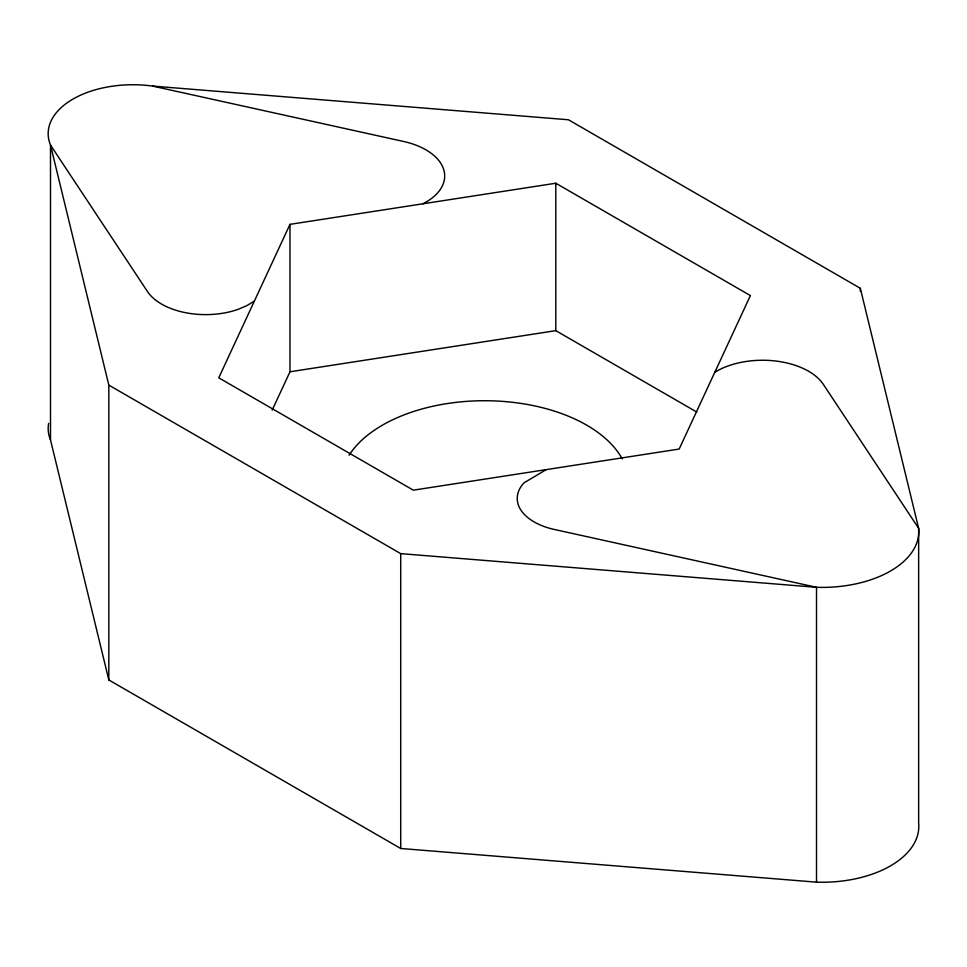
<?xml version="1.0" encoding="UTF-8"?>
<svg xmlns="http://www.w3.org/2000/svg" width="967" height="967" viewBox="0 0 967 967"><rect width="100%" height="100%" fill="white"/><g stroke="black" fill="none" stroke-linecap="round" stroke-linejoin="round"><path stroke-width="1.45" d="M289.979 224.356L218.76 377.819L413.344 490.172L679.172 449.051L750.392 295.576L555.795 183.234L289.979 224.356L289.979 371.775L272.174 410.141M254.369 301.088L246.839 305.645L238.051 309.38A62.347 35.997 0 0 1 147.419 291.466L50.502 145.062A84.733 48.918 0 0 1 152.641 86.087L568.439 119.763L860.328 288.287L918.65 528.345L918.65 823.183A96.773 55.868 0 0 1 816.511 882.158L400.713 848.482L108.824 679.958L50.502 439.9A84.733 48.918 0 0 1 48.64 423.377M546.258 469.611L523.957 482.871A57.476 33.18 0 0 0 554.212 529.433L816.511 587.307A96.773 55.868 0 0 0 918.65 528.345L823.376 384.419A65.103 37.592 0 0 0 714.782 372.307M289.979 371.775L555.795 330.654L696.844 412.087M50.502 439.9L50.502 145.062L108.824 385.12L400.713 553.632L816.511 587.307L816.511 882.158M152.641 86.087L403.505 141.448A64.064 36.988 0 0 1 422.893 203.795M860.328 288.287L860.328 291.297M555.795 183.234L555.795 330.654M400.713 553.632L400.713 848.482M108.824 385.12L108.824 679.958M349.087 455.215A144.446 83.392 0 0 1 487.912 400.749A144.446 83.392 0 0 1 622.228 458.866"/></g></svg>
